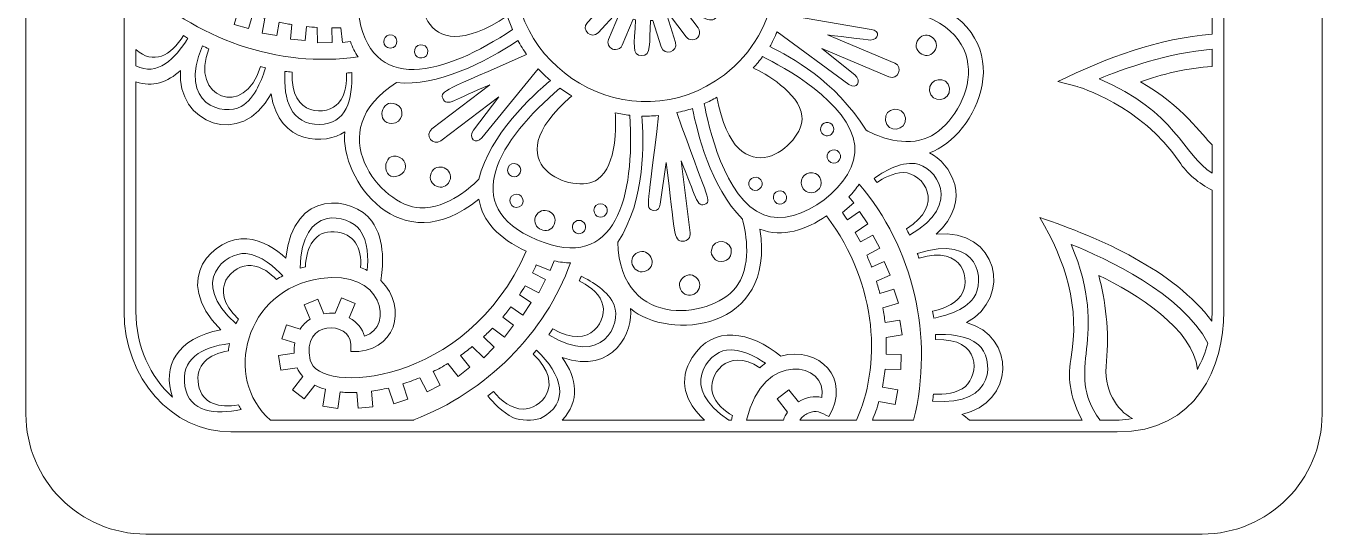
# Model space of a CAD drawing. Header units: inches. Extents: x 186 to 318, y 11 to 493.
# Drawn here: x 186.5 to 317.5, y 10.8 to 62.2 of the extents above; entities that cross this region are included whole.
import ezdxf

# ---------------------------------------------------------------- set-up
doc = ezdxf.new("R2010")
doc.units = ezdxf.units.IN
doc.header["$MEASUREMENT"] = 0
doc.layers.add('_U+0421_U+043B_U+043E_U+0439 1', color=7, linetype='Continuous')

msp = doc.modelspace()

# ---------------------------------------------------------------- linework, layer by layer
at = {"layer": '_U+0421_U+043B_U+043E_U+0439 1', "color": 1, "lineweight": 9, "true_color": 0xff0000}
msp.add_open_spline([(305.39, 493.2), (305.39, 493.2), (198.61, 493.2), (198.61, 493.2), (191.91, 493.2), (186.48, 487.77), (186.48, 481.07), (186.48, 481.07), (186.48, 22.93), (186.48, 22.93), (186.48, 16.23), (191.91, 10.8), (198.61, 10.8), (198.61, 10.8), (305.39, 10.8), (305.39, 10.8), (312.09, 10.8), (317.52, 16.23), (317.52, 22.93), (317.52, 22.93), (317.52, 481.07), (317.52, 481.07), (317.52, 487.77), (312.09, 493.2), (305.39, 493.2)], degree=3, knots=[0, 0, 0, 0, 1, 1, 1, 2, 2, 2, 3, 3, 3, 4, 4, 4, 5, 5, 5, 6, 6, 6, 7, 7, 7, 8, 8, 8, 8], dxfattribs=at)
at = {"layer": '_U+0421_U+043B_U+043E_U+0439 1', "color": 7, "lineweight": 9, "true_color": 0xffffff}
for points, knots in [([(307.6, 470.7), (307.6, 470.7), (307.6, 33.3), (307.6, 33.3), (307.6, 27.75), (304.88, 21.12), (296.82, 21.12), (296.82, 21.12), (207.18, 21.12), (207.18, 21.12), (201.24, 21.12), (196.4, 26.59), (196.4, 33.3), (196.4, 33.3), (196.4, 470.7), (196.4, 470.7), (196.4, 477.41), (201.23, 482.88), (207.18, 482.88), (207.18, 482.88), (296.82, 482.88), (296.82, 482.88), (302.77, 482.88), (307.6, 477.41), (307.6, 470.7)], [0, 0, 0, 0, 1, 1, 1, 2, 2, 2, 3, 3, 3, 4, 4, 4, 5, 5, 5, 6, 6, 6, 7, 7, 7, 8, 8, 8, 8]), ([(236.03, 69.5), (234.46, 57.93), (247.73, 50.11), (257.09, 57.22), (262.87, 61.62), (264, 69.91), (259.6, 75.7), (252.49, 85.05), (237.61, 81.07), (236.03, 69.5)], [0, 0, 0, 0, 1, 1, 1, 2, 2, 2, 3, 3, 3, 3]), ([(248.59, 72.74), (248.5, 72.73), (248.42, 72.71), (248.34, 72.7), (247.66, 74.88), (247.56, 76.22), (246.56, 75.9), (245.56, 75.59), (246.23, 74.44), (246.9, 72.28), (246.82, 72.24), (246.75, 72.19), (246.68, 72.14), (246.68, 72.14), (244.96, 74.4), (244.96, 74.4), (244.36, 75.19), (243.17, 74.28), (243.77, 73.49), (243.77, 73.49), (245.49, 71.23), (245.49, 71.23), (245.43, 71.17), (245.35, 71.12), (245.3, 71.06), (245.3, 71.06), (242.93, 72.58), (242.93, 72.58), (242.1, 73.12), (241.28, 71.86), (242.12, 71.32), (242.12, 71.32), (244.5, 69.78), (244.5, 69.78), (244.47, 69.71), (244.43, 69.63), (244.4, 69.55), (242.03, 70.09), (240.97, 70.61), (240.74, 69.61), (240.51, 68.61), (241.71, 68.62), (244.07, 68.09), (244.07, 68), (244.07, 67.92), (244.06, 67.84), (241.59, 67.52), (240.47, 67.64), (240.6, 66.64), (240.65, 66.23), (241.02, 65.94), (241.44, 65.99), (241.44, 65.99), (244.24, 66.35), (244.24, 66.35), (244.26, 66.26), (244.3, 66.19), (244.32, 66.11), (244.32, 66.11), (241.8, 64.81), (241.8, 64.81), (241.44, 64.62), (241.29, 64.16), (241.48, 63.8), (241.67, 63.42), (242.13, 63.28), (242.49, 63.47), (242.49, 63.47), (245, 64.77), (245, 64.77), (245.01, 64.75), (244.98, 64.79), (245.16, 64.56), (245.16, 64.56), (243.24, 62.49), (243.24, 62.49), (242.57, 61.76), (243.67, 60.74), (244.34, 61.47), (244.34, 61.47), (246.27, 63.55), (246.27, 63.55), (246.34, 63.5), (246.4, 63.45), (246.48, 63.4), (246.48, 63.4), (245.38, 60.8), (245.38, 60.8), (245.22, 60.42), (245.4, 59.98), (245.79, 59.82), (245.88, 59.78), (245.98, 59.76), (246.08, 59.76), (246.37, 59.76), (246.65, 59.93), (246.77, 60.22), (246.77, 60.22), (247.87, 62.84), (247.87, 62.84), (247.95, 62.82), (248.03, 62.8), (248.11, 62.78), (247.99, 60.22), (247.71, 59.16), (248.73, 59.16), (249.73, 59.16), (249.5, 60.36), (249.61, 62.7), (249.7, 62.71), (249.78, 62.71), (249.87, 62.72), (249.87, 62.72), (250.7, 60.03), (250.7, 60.03), (251, 59.09), (252.43, 59.53), (252.14, 60.48), (252.14, 60.48), (251.3, 63.18), (251.3, 63.18), (251.38, 63.21), (251.45, 63.25), (251.53, 63.29), (251.53, 63.29), (253.24, 61.04), (253.24, 61.04), (253.38, 60.85), (253.61, 60.75), (253.84, 60.75), (254.45, 60.75), (254.81, 61.45), (254.43, 61.95), (254.43, 61.95), (252.72, 64.21), (252.72, 64.21), (252.78, 64.27), (252.85, 64.32), (252.9, 64.38), (254.6, 63.29), (255.73, 62.19), (256.31, 63.09), (256.53, 63.43), (256.43, 63.9), (256.08, 64.12), (256.08, 64.12), (253.7, 65.66), (253.7, 65.66), (253.73, 65.74), (253.77, 65.81), (253.8, 65.89), (253.8, 65.89), (256.56, 65.27), (256.56, 65.27), (257.54, 65.04), (257.85, 66.51), (256.89, 66.73), (256.89, 66.73), (254.13, 67.35), (254.13, 67.35), (254.13, 67.44), (254.13, 67.52), (254.14, 67.61), (256.61, 67.92), (257.73, 67.8), (257.6, 68.8), (257.47, 69.8), (256.43, 69.41), (253.96, 69.1), (253.94, 69.18), (253.9, 69.26), (253.88, 69.34), (253.88, 69.34), (256.39, 70.64), (256.39, 70.64), (257.28, 71.09), (256.59, 72.42), (255.71, 71.97), (255.71, 71.97), (253.2, 70.68), (253.2, 70.68), (253.18, 70.7), (253.22, 70.65), (253.04, 70.88), (253.04, 70.88), (254.96, 72.96), (254.96, 72.96), (255.63, 73.68), (254.54, 74.7), (253.86, 73.97), (253.86, 73.97), (251.93, 71.89), (251.93, 71.89), (251.86, 71.94), (251.8, 72), (251.73, 72.04), (251.73, 72.04), (252.82, 74.64), (252.82, 74.64), (253.2, 75.56), (251.82, 76.14), (251.43, 75.22), (251.43, 75.22), (250.33, 72.6), (250.33, 72.6), (250.25, 72.63), (250.17, 72.65), (250.09, 72.66), (250.21, 75.18), (250.51, 76.23), (249.51, 76.28), (248.51, 76.36), (248.71, 75.18), (248.59, 72.74)], [0, 0, 0, 0, 1, 1, 1, 2, 2, 2, 3, 3, 3, 4, 4, 4, 5, 5, 5, 6, 6, 6, 7, 7, 7, 8, 8, 8, 9, 9, 9, 10, 10, 10, 11, 11, 11, 12, 12, 12, 13, 13, 13, 14, 14, 14, 15, 15, 15, 16, 16, 16, 17, 17, 17, 18, 18, 18, 19, 19, 19, 20, 20, 20, 21, 21, 21, 22, 22, 22, 23, 23, 23, 24, 24, 24, 25, 25, 25, 26, 26, 26, 27, 27, 27, 28, 28, 28, 29, 29, 29, 30, 30, 30, 31, 31, 31, 32, 32, 32, 33, 33, 33, 34, 34, 34, 35, 35, 35, 36, 36, 36, 37, 37, 37, 38, 38, 38, 39, 39, 39, 40, 40, 40, 41, 41, 41, 42, 42, 42, 43, 43, 43, 44, 44, 44, 45, 45, 45, 46, 46, 46, 47, 47, 47, 48, 48, 48, 49, 49, 49, 50, 50, 50, 51, 51, 51, 52, 52, 52, 53, 53, 53, 54, 54, 54, 55, 55, 55, 56, 56, 56, 57, 57, 57, 58, 58, 58, 59, 59, 59, 60, 60, 60, 61, 61, 61, 62, 62, 62, 63, 63, 63, 64, 64, 64, 65, 65, 65, 66, 66, 66, 67, 67, 67, 68, 68, 68, 69, 69, 69, 70, 70, 70, 71, 71, 71, 71]), ([(220.07, 63.63), (221.17, 54.99), (228.83, 57.22), (235.67, 61.79), (235.47, 62.24), (235.3, 62.7), (235.15, 63.17), (226.09, 57.08), (225.32, 66.17), (227.62, 67.95), (229.53, 69.42), (233.31, 68.23), (234.43, 67.83), (234.44, 68.31), (234.46, 68.79), (234.51, 69.27), (226.75, 72.04), (218.98, 72.2), (220.07, 63.63)], [0, 0, 0, 0, 1, 1, 1, 2, 2, 2, 3, 3, 3, 4, 4, 4, 5, 5, 5, 6, 6, 6, 6]), ([(306.4, 45.56), (305.04, 46.24), (303.88, 47.22), (303.07, 48.44), (299.2, 54.2), (292.81, 56.01), (292.75, 56.03), (292.75, 56.03), (290.82, 56.55), (290.82, 56.55), (295.68, 58.9), (301.03, 60.93), (306.4, 61.31), (306.4, 61.31), (306.4, 72.63), (306.4, 72.63), (298.85, 65.37), (288.29, 62.73), (278.65, 65.97), (278.34, 65.48), (277.95, 65.06), (277.5, 64.69), (287.4, 60.95), (282.57, 50.92), (277.83, 49.33), (279.92, 48.31), (282.32, 44.55), (278.49, 41.1), (284.79, 41.75), (286.28, 34.69), (281.56, 32.17), (286.64, 30.8), (286.45, 24.04), (281.09, 22.9), (281.36, 22.73), (281.63, 22.54), (281.88, 22.32), (281.88, 22.32), (293.28, 22.32), (293.28, 22.32), (292.17, 24.22), (291.74, 26.39), (292.11, 28.43), (293.09, 33.78), (291.56, 38.42), (289, 42.78), (295.08, 40.76), (302.63, 37.38), (306.36, 32.32), (306.43, 33.23), (306.4, 32.68), (306.4, 45.56)], [0, 0, 0, 0, 1, 1, 1, 2, 2, 2, 3, 3, 3, 4, 4, 4, 5, 5, 5, 6, 6, 6, 7, 7, 7, 8, 8, 8, 9, 9, 9, 10, 10, 10, 11, 11, 11, 12, 12, 12, 13, 13, 13, 14, 14, 14, 15, 15, 15, 16, 16, 16, 17, 17, 17, 17]), ([(220.06, 59.02), (219.76, 59.48), (219.5, 60), (219.29, 60.57), (219.29, 60.57), (218.48, 60.48), (218.48, 60.48), (218.48, 60.48), (218.32, 61.98), (218.32, 61.98), (218.02, 61.96), (217.71, 61.95), (217.42, 61.95), (217.42, 61.95), (217.45, 60.49), (217.45, 60.49), (217.45, 60.49), (215.95, 60.46), (215.95, 60.46), (215.95, 60.46), (215.91, 62.01), (215.91, 62.01), (215.56, 62.03), (215.2, 62.06), (214.85, 62.09), (214.85, 62.09), (214.71, 60.67), (214.71, 60.67), (214.71, 60.67), (213.22, 60.83), (213.22, 60.83), (213.22, 60.83), (213.37, 62.29), (213.37, 62.29), (212.93, 62.36), (212.5, 62.45), (212.08, 62.54), (212.08, 62.54), (211.86, 61.2), (211.86, 61.2), (211.86, 61.2), (210.38, 61.44), (210.38, 61.44), (210.38, 61.44), (210.62, 62.93), (210.62, 62.93), (210.21, 63.05), (209.81, 63.19), (209.41, 63.33), (209.41, 63.33), (208.99, 61.89), (208.99, 61.89), (208.99, 61.89), (207.55, 62.31), (207.55, 62.31), (207.55, 62.31), (208.01, 63.89), (208.01, 63.89), (207.55, 64.09), (207.1, 64.3), (206.66, 64.53), (206.66, 64.53), (206.05, 63.13), (206.05, 63.13), (206.05, 63.13), (204.67, 63.73), (204.67, 63.73), (204.67, 63.73), (205.35, 65.27), (205.35, 65.27), (204.85, 65.57), (204.39, 65.88), (203.94, 66.2), (203.94, 66.2), (203.06, 64.94), (203.06, 64.94), (203.06, 64.94), (201.83, 65.79), (201.83, 65.79), (201.83, 65.79), (202.75, 67.12), (202.75, 67.12), (202.27, 67.52), (201.81, 67.93), (201.39, 68.35), (201.39, 68.35), (200.28, 67.18), (200.28, 67.18), (200.28, 67.18), (199.19, 68.22), (199.19, 68.22), (199.19, 68.22), (200.36, 69.44), (200.36, 69.44), (199.97, 69.89), (199.61, 70.34), (199.29, 70.79), (199.29, 70.79), (197.95, 69.93), (197.95, 69.93), (197.95, 69.93), (197.6, 70.47), (197.6, 70.47), (197.6, 70.47), (197.6, 66.72), (197.6, 66.72), (203.54, 60.78), (212.05, 57.89), (220.06, 59.02)], [0, 0, 0, 0, 1, 1, 1, 2, 2, 2, 3, 3, 3, 4, 4, 4, 5, 5, 5, 6, 6, 6, 7, 7, 7, 8, 8, 8, 9, 9, 9, 10, 10, 10, 11, 11, 11, 12, 12, 12, 13, 13, 13, 14, 14, 14, 15, 15, 15, 16, 16, 16, 17, 17, 17, 18, 18, 18, 19, 19, 19, 20, 20, 20, 21, 21, 21, 22, 22, 22, 23, 23, 23, 24, 24, 24, 25, 25, 25, 26, 26, 26, 27, 27, 27, 28, 28, 28, 29, 29, 29, 30, 30, 30, 31, 31, 31, 32, 32, 32, 33, 33, 33, 34, 34, 34, 35, 35, 35, 36, 36, 36, 36]), ([(277.3, 50.73), (281.2, 51.99), (285.68, 61.13), (275.75, 63.67), (271.72, 62.62), (267.14, 63.71), (263.56, 64.97), (263.47, 64.51), (263.23, 63.75), (263.09, 63.3), (263.09, 63.3), (271.94, 61.81), (271.94, 61.81), (272.87, 61.7), (272.76, 60.73), (271.83, 60.73), (271.76, 60.73), (267.59, 61.24), (267.52, 61.25), (267.52, 61.25), (274.31, 58.4), (274.31, 58.4), (275.22, 58.02), (274.65, 56.63), (273.73, 57.02), (273.73, 57.02), (266.94, 59.87), (266.94, 59.87), (266.94, 59.87), (270.27, 57.22), (270.27, 57.22), (271.04, 56.61), (270.47, 55.63), (269.69, 56.25), (269.69, 56.25), (262.42, 61.55), (262.42, 61.55), (262.23, 61.13), (261.92, 60.46), (261.69, 60.06), (263.83, 59), (268.22, 56.72), (271.43, 51.61), (272.17, 51.21), (274.82, 49.93), (277.3, 50.73)], [0, 0, 0, 0, 1, 1, 1, 2, 2, 2, 3, 3, 3, 4, 4, 4, 5, 5, 5, 6, 6, 6, 7, 7, 7, 8, 8, 8, 9, 9, 9, 10, 10, 10, 11, 11, 11, 12, 12, 12, 13, 13, 13, 14, 14, 14, 15, 15, 15, 15]), ([(278.31, 59.57), (279.13, 60.64), (277.53, 61.88), (276.71, 60.82), (275.88, 59.75), (277.5, 58.52), (278.31, 59.57)], [0, 0, 0, 0, 1, 1, 1, 2, 2, 2, 2]), ([(202.4, 61.18), (201.16, 59.14), (199.34, 58.18), (197.6, 59.78), (197.6, 59.78), (197.6, 58.12), (197.6, 58.12), (199.75, 57.01), (201.62, 58.86), (202.84, 60.91), (202.69, 61), (202.55, 61.09), (202.4, 61.18)], [0, 0, 0, 0, 1, 1, 1, 2, 2, 2, 3, 3, 3, 4, 4, 4, 4]), ([(226.32, 43.77), (229.16, 43.64), (231.68, 46.06), (232.28, 46.68), (233.36, 51.2), (237.74, 55.13), (239.5, 56.64), (239.15, 56.95), (238.6, 57.46), (238.28, 57.81), (238.28, 57.81), (232.58, 50.86), (232.58, 50.86), (231.99, 50.08), (231.13, 50.81), (231.73, 51.61), (231.73, 51.61), (234.29, 55), (234.29, 55), (234.29, 55), (228.43, 50.55), (228.43, 50.55), (227.64, 49.94), (226.73, 51.14), (227.52, 51.74), (227.52, 51.74), (233.38, 56.19), (233.38, 56.19), (229.85, 54.81), (229, 53.84), (228.62, 54.85), (228.34, 55.6), (228.83, 55.6), (237.1, 59.27), (236.83, 59.65), (236.45, 60.27), (236.22, 60.67), (232.9, 58.48), (228.06, 56.02), (223.96, 56.43), (216.12, 51.57), (222.35, 43.92), (226.32, 43.77)], [0, 0, 0, 0, 1, 1, 1, 2, 2, 2, 3, 3, 3, 4, 4, 4, 5, 5, 5, 6, 6, 6, 7, 7, 7, 8, 8, 8, 9, 9, 9, 10, 10, 10, 11, 11, 11, 12, 12, 12, 13, 13, 13, 14, 14, 14, 14]), ([(223.32, 59.91), (224.27, 59.91), (224.17, 61.39), (223.24, 61.25), (222.41, 61.14), (222.49, 59.91), (223.32, 59.91)], [0, 0, 0, 0, 1, 1, 1, 2, 2, 2, 2]), ([(227.11, 59.66), (226.99, 60.54), (225.66, 60.37), (225.77, 59.49), (225.88, 58.61), (227.22, 58.78), (227.11, 59.66)], [0, 0, 0, 0, 1, 1, 1, 2, 2, 2, 2]), ([(204.98, 59.85), (204.76, 59.95), (204.53, 60.04), (204.32, 60.14), (201.78, 54.18), (206.51, 53.01), (208.24, 54.01), (209.68, 54.84), (210.41, 56.94), (210.69, 57.93), (210.52, 57.97), (210.35, 58.02), (210.19, 58.06), (208.65, 52.69), (202.96, 54.94), (204.98, 59.85)], [0, 0, 0, 0, 1, 1, 1, 2, 2, 2, 3, 3, 3, 4, 4, 4, 5, 5, 5, 5]), ([(261.07, 43.05), (264.62, 41.6), (270.72, 46.25), (270.28, 50.06), (269.78, 54.41), (262.94, 58.08), (260.96, 59.06), (260.67, 58.66), (260.35, 58.28), (260.02, 57.91), (261.11, 57.38), (264.65, 55.46), (264.94, 53.03), (265.27, 50.13), (258.26, 44.35), (256.34, 54.96), (255.92, 54.72), (255.5, 54.49), (255.06, 54.3), (255.45, 52.18), (257.08, 44.69), (261.07, 43.05)], [0, 0, 0, 0, 1, 1, 1, 2, 2, 2, 3, 3, 3, 4, 4, 4, 5, 5, 5, 6, 6, 6, 7, 7, 7, 7]), ([(299.17, 56.5), (301.19, 57.25), (304.01, 57.92), (306.4, 58.06), (306.4, 58.06), (306.4, 59.8), (306.4, 59.8), (301.99, 59.46), (297.38, 57.81), (294.97, 56.81), (302.79, 53.51), (303.46, 49.12), (306.4, 47.26), (306.4, 47.26), (306.4, 50.13), (306.4, 50.13), (305.4, 51.12), (303.46, 54.04), (299.17, 56.5)], [0, 0, 0, 0, 1, 1, 1, 2, 2, 2, 3, 3, 3, 4, 4, 4, 5, 5, 5, 6, 6, 6, 6]), ([(206.19, 31.44), (200.98, 36.65), (205.6, 40.86), (208.81, 40.65), (210.38, 40.53), (211.78, 39.57), (212.77, 38.68), (213.47, 45.82), (219.59, 44.95), (221.44, 42.44), (222.9, 40.48), (222.54, 37.51), (222.36, 36.44), (225.17, 33.59), (223.84, 29.06), (219.34, 29.25), (219.34, 29.25), (219.33, 29.96), (219.33, 29.96), (219.3, 32.37), (214.26, 32.5), (215.22, 28.38), (216.04, 24.81), (231.05, 25.68), (237.06, 39.38), (234.26, 40.67), (232.65, 42.43), (232.27, 44.64), (224.32, 38.12), (218.21, 46.71), (218.72, 51.44), (216.82, 50.15), (212.06, 50.03), (211.26, 55.3), (208.33, 49.66), (201.63, 52.35), (202.12, 57.65), (200.8, 56.48), (199.28, 55.93), (197.6, 56.49), (197.6, 56.49), (197.6, 33.3), (197.6, 33.3), (197.6, 29.79), (199.05, 26.66), (201.3, 24.65), (200.25, 27.75), (201.72, 30.61), (206.19, 31.44)], [0, 0, 0, 0, 1, 1, 1, 2, 2, 2, 3, 3, 3, 4, 4, 4, 5, 5, 5, 6, 6, 6, 7, 7, 7, 8, 8, 8, 9, 9, 9, 10, 10, 10, 11, 11, 11, 12, 12, 12, 13, 13, 13, 14, 14, 14, 15, 15, 15, 16, 16, 16, 16]), ([(218.09, 54.36), (216.98, 53.07), (213.17, 52.88), (213.39, 57.49), (213.15, 57.51), (212.91, 57.53), (212.67, 57.56), (212.48, 54.69), (213.27, 52.19), (216.16, 52.2), (218.84, 52.2), (219.55, 54.75), (219.42, 57.44), (219.25, 57.42), (219.08, 57.41), (218.9, 57.39), (218.93, 56.59), (218.85, 55.23), (218.09, 54.36)], [0, 0, 0, 0, 1, 1, 1, 2, 2, 2, 3, 3, 3, 4, 4, 4, 5, 5, 5, 6, 6, 6, 6]), ([(279.85, 55.85), (279.68, 57.19), (277.66, 56.9), (277.83, 55.59), (278, 54.3), (280.02, 54.5), (279.85, 55.85)], [0, 0, 0, 0, 1, 1, 1, 2, 2, 2, 2]), ([(247.53, 53.12), (247.03, 53.18), (246.55, 53.26), (246.06, 53.37), (246.15, 52.17), (246.26, 48.12), (244.3, 46.66), (241.99, 44.94), (233.43, 48.1), (241.68, 55.08), (241.27, 55.32), (240.86, 55.58), (240.47, 55.86), (234.33, 50.66), (230.06, 43.92), (238.13, 40.54), (246.2, 37.15), (248.05, 44.99), (247.53, 53.12)], [0, 0, 0, 0, 1, 1, 1, 2, 2, 2, 3, 3, 3, 4, 4, 4, 5, 5, 5, 6, 6, 6, 6]), ([(223.48, 52.3), (224.58, 52.3), (224.9, 53.83), (223.88, 54.25), (222.39, 54.87), (221.83, 52.3), (223.48, 52.3)], [0, 0, 0, 0, 1, 1, 1, 2, 2, 2, 2]), ([(246.31, 40.31), (246.59, 31.1), (256.33, 32.64), (258.46, 36.02), (259.96, 38.39), (259.16, 41.75), (258.92, 42.61), (255.69, 45.88), (254.31, 51.5), (253.88, 53.81), (253.43, 53.67), (252.73, 53.49), (252.28, 53.39), (255.25, 45.06), (255.77, 44.5), (255.22, 44.18), (254.28, 43.63), (254.18, 45.07), (252.71, 48.53), (252.71, 48.53), (253.64, 41.23), (253.64, 41.23), (253.7, 40.79), (253.35, 40.39), (252.9, 40.39), (251.9, 40.39), (252.12, 41.27), (251.22, 48.34), (251.22, 48.34), (250.59, 44.14), (250.59, 44.14), (250.54, 43.75), (250.4, 43.45), (249.96, 43.51), (248.94, 43.66), (249.48, 44.04), (250.42, 53.1), (249.76, 53.04), (249.2, 53.04), (248.76, 53.04), (248.91, 50.64), (249.19, 44.54), (246.31, 40.31)], [0, 0, 0, 0, 1, 1, 1, 2, 2, 2, 3, 3, 3, 4, 4, 4, 5, 5, 5, 6, 6, 6, 7, 7, 7, 8, 8, 8, 9, 9, 9, 10, 10, 10, 11, 11, 11, 12, 12, 12, 13, 13, 13, 14, 14, 14, 14]), ([(273.38, 52.61), (273.54, 51.28), (275.56, 51.53), (275.39, 52.86), (275.22, 54.21), (273.21, 53.93), (273.38, 52.61)], [0, 0, 0, 0, 1, 1, 1, 2, 2, 2, 2]), ([(267.89, 51.19), (268.37, 51.55), (268.17, 52.31), (267.58, 52.39), (266.99, 52.47), (266.59, 51.79), (266.95, 51.32), (267.17, 51.02), (267.6, 50.97), (267.89, 51.19)], [0, 0, 0, 0, 1, 1, 1, 2, 2, 2, 3, 3, 3, 3]), ([(267.63, 48.56), (268.17, 47.85), (269.24, 48.67), (268.7, 49.37), (268.7, 49.37), (268.7, 49.38), (268.7, 49.38), (268.17, 50.08), (267.09, 49.27), (267.63, 48.56)], [0, 0, 0, 0, 1, 1, 1, 2, 2, 2, 3, 3, 3, 3]), ([(224.22, 47.03), (225.05, 47.37), (225.06, 48.55), (224.23, 48.9), (222.47, 49.64), (222.32, 46.25), (224.22, 47.03)], [0, 0, 0, 0, 1, 1, 1, 2, 2, 2, 2]), ([(229.32, 46.49), (229.83, 47.72), (227.96, 48.51), (227.44, 47.27), (226.93, 46.04), (228.8, 45.25), (229.32, 46.49)], [0, 0, 0, 0, 1, 1, 1, 2, 2, 2, 2]), ([(236.46, 47.32), (236.8, 48.14), (235.56, 48.66), (235.22, 47.84), (234.87, 47.01), (236.12, 46.51), (236.46, 47.32)], [0, 0, 0, 0, 1, 1, 1, 2, 2, 2, 2]), ([(259.71, 45.8), (259.71, 45.8), (259.71, 45.8), (259.71, 45.8), (260.25, 45.09), (261.32, 45.91), (260.78, 46.61), (260.24, 47.32), (259.17, 46.51), (259.71, 45.8)], [0, 0, 0, 0, 1, 1, 1, 2, 2, 2, 3, 3, 3, 3]), ([(266.49, 45.51), (267.2, 46.05), (266.9, 47.2), (266.01, 47.32), (265.11, 47.44), (264.52, 46.42), (265.06, 45.7), (265.4, 45.25), (266.04, 45.17), (266.49, 45.51)], [0, 0, 0, 0, 1, 1, 1, 2, 2, 2, 3, 3, 3, 3]), ([(275.49, 41.66), (275.59, 41.44), (275.71, 41.23), (275.81, 41.01), (281.4, 44.2), (278.36, 47.98), (276.39, 48.24), (274.84, 48.44), (273.1, 47.37), (272.22, 46.73), (272.32, 46.6), (272.42, 46.46), (272.53, 46.32), (273.13, 46.74), (274.14, 47.33), (275.18, 47.33), (277.26, 47.33), (279.46, 44.02), (275.49, 41.66)], [0, 0, 0, 0, 1, 1, 1, 2, 2, 2, 3, 3, 3, 4, 4, 4, 5, 5, 5, 6, 6, 6, 6]), ([(263.25, 45.23), (262.71, 45.94), (261.64, 45.12), (262.18, 44.42), (262.72, 43.71), (263.79, 44.52), (263.25, 45.23)], [0, 0, 0, 0, 1, 1, 1, 2, 2, 2, 2]), ([(270.72, 46.17), (270.43, 45.74), (270.09, 45.3), (269.68, 44.88), (269.68, 44.88), (270.19, 44.26), (270.19, 44.26), (270.19, 44.26), (269.02, 43.31), (269.02, 43.31), (269.2, 43.06), (269.36, 42.81), (269.53, 42.55), (269.53, 42.55), (270.75, 43.4), (270.75, 43.4), (270.75, 43.4), (271.6, 42.17), (271.6, 42.17), (271.6, 42.17), (270.32, 41.28), (270.32, 41.28), (270.5, 40.97), (270.67, 40.66), (270.84, 40.35), (270.84, 40.35), (272.1, 41.01), (272.1, 41.01), (272.1, 41.01), (272.8, 39.68), (272.8, 39.68), (272.8, 39.68), (271.48, 38.99), (271.48, 38.99), (271.66, 38.59), (271.83, 38.18), (271.98, 37.78), (271.98, 37.78), (273.24, 38.34), (273.24, 38.34), (273.24, 38.34), (273.85, 36.97), (273.85, 36.97), (273.85, 36.97), (272.46, 36.35), (272.46, 36.35), (272.59, 35.94), (272.71, 35.53), (272.81, 35.12), (272.81, 35.12), (274.24, 35.56), (274.24, 35.56), (274.24, 35.56), (274.68, 34.13), (274.68, 34.13), (274.68, 34.13), (273.12, 33.65), (273.12, 33.65), (273.21, 33.15), (273.28, 32.66), (273.34, 32.17), (273.34, 32.17), (274.83, 32.43), (274.83, 32.43), (274.83, 32.43), (275.08, 30.95), (275.08, 30.95), (275.08, 30.95), (273.45, 30.67), (273.45, 30.67), (273.47, 30.09), (273.47, 29.53), (273.45, 28.97), (273.45, 28.97), (274.96, 28.94), (274.96, 28.94), (274.96, 28.94), (274.93, 27.44), (274.93, 27.44), (274.93, 27.44), (273.34, 27.47), (273.34, 27.47), (273.28, 26.85), (273.18, 26.25), (273.07, 25.66), (273.07, 25.66), (274.62, 25.37), (274.62, 25.37), (274.62, 25.37), (274.35, 23.9), (274.35, 23.9), (274.35, 23.9), (272.72, 24.2), (272.72, 24.2), (272.53, 23.54), (272.31, 22.92), (272.06, 22.32), (272.06, 22.32), (276.23, 22.32), (276.23, 22.32), (278.32, 30.67), (276.17, 39.85), (270.72, 46.17)], [0, 0, 0, 0, 1, 1, 1, 2, 2, 2, 3, 3, 3, 4, 4, 4, 5, 5, 5, 6, 6, 6, 7, 7, 7, 8, 8, 8, 9, 9, 9, 10, 10, 10, 11, 11, 11, 12, 12, 12, 13, 13, 13, 14, 14, 14, 15, 15, 15, 16, 16, 16, 17, 17, 17, 18, 18, 18, 19, 19, 19, 20, 20, 20, 21, 21, 21, 22, 22, 22, 23, 23, 23, 24, 24, 24, 25, 25, 25, 26, 26, 26, 27, 27, 27, 28, 28, 28, 29, 29, 29, 30, 30, 30, 31, 31, 31, 32, 32, 32, 33, 33, 33, 34, 34, 34, 34]), ([(235.82, 45.1), (235.01, 44.77), (235.5, 43.52), (236.33, 43.86), (237.15, 44.19), (236.65, 45.43), (235.82, 45.1)], [0, 0, 0, 0, 1, 1, 1, 2, 2, 2, 2]), ([(243.96, 43.26), (244.18, 42.7), (244.97, 42.7), (245.2, 43.25), (245.2, 43.25), (245.2, 43.25), (245.2, 43.25), (245.27, 43.42), (245.27, 43.6), (245.2, 43.77), (244.86, 44.58), (243.62, 44.08), (243.96, 43.26)], [0, 0, 0, 0, 1, 1, 1, 2, 2, 2, 3, 3, 3, 4, 4, 4, 4]), ([(220.31, 37.73), (220.54, 37.64), (220.77, 37.56), (220.98, 37.45), (221.1, 38.59), (221.1, 40.38), (220.23, 41.55), (219.09, 43.1), (214.32, 44.27), (214.21, 37.66), (214.38, 37.72), (214.56, 37.77), (214.73, 37.82), (214.83, 39.81), (215.67, 41.49), (217.66, 41.35), (219.68, 41.22), (220.47, 39.72), (220.31, 37.73)], [0, 0, 0, 0, 1, 1, 1, 2, 2, 2, 3, 3, 3, 4, 4, 4, 5, 5, 5, 6, 6, 6, 6]), ([(238.01, 42.89), (237.5, 41.66), (239.37, 40.86), (239.89, 42.1), (240.41, 43.34), (238.54, 44.13), (238.01, 42.89)], [0, 0, 0, 0, 1, 1, 1, 2, 2, 2, 2]), ([(267.41, 42.96), (265.34, 41.55), (263.03, 40.73), (260.68, 41.61), (262.37, 31.29), (251.43, 30.28), (247.59, 33.61), (247.94, 31.4), (245.94, 26.83), (240.71, 28.65), (242.21, 26.49), (242.51, 24.24), (240.7, 22.32), (240.7, 22.32), (255.09, 22.32), (255.09, 22.32), (253.09, 24.12), (252.39, 26.36), (253.84, 28.64), (255.99, 32.01), (259.7, 31.28), (262.8, 28.78), (266.65, 29.86), (269.97, 26.51), (267.64, 22.67), (266.85, 23.09), (266.4, 23.41), (265.55, 23.02), (265.22, 22.87), (264.95, 22.62), (264.73, 22.32), (264.73, 22.32), (270.44, 22.32), (270.44, 22.32), (272.86, 27.56), (272.8, 35.83), (267.41, 42.96)], [0, 0, 0, 0, 1, 1, 1, 2, 2, 2, 3, 3, 3, 4, 4, 4, 5, 5, 5, 6, 6, 6, 7, 7, 7, 8, 8, 8, 9, 9, 9, 10, 10, 10, 11, 11, 11, 12, 12, 12, 12]), ([(241.77, 42.09), (241.59, 41.65), (241.91, 41.16), (242.39, 41.16), (242.87, 41.16), (243.2, 41.65), (243.01, 42.09), (242.79, 42.64), (242, 42.64), (241.77, 42.09)], [0, 0, 0, 0, 1, 1, 1, 2, 2, 2, 3, 3, 3, 3]), ([(257.79, 39.22), (257.98, 40.55), (255.96, 40.82), (255.78, 39.49), (255.74, 39.22), (255.82, 38.96), (255.98, 38.74), (256.52, 38.02), (257.67, 38.32), (257.79, 39.22)], [0, 0, 0, 0, 1, 1, 1, 2, 2, 2, 3, 3, 3, 3]), ([(281, 34.88), (280.29, 33.89), (278.93, 33.49), (278.14, 33.34), (278.18, 33.1), (278.22, 32.87), (278.26, 32.63), (279.32, 32.82), (281.36, 33.35), (282.31, 34.7), (283.46, 36.33), (282.97, 41.22), (276.6, 39.16), (276.66, 39), (276.71, 38.83), (276.77, 38.67), (281.34, 40.11), (282.04, 36.35), (281, 34.88)], [0, 0, 0, 0, 1, 1, 1, 2, 2, 2, 3, 3, 3, 4, 4, 4, 5, 5, 5, 6, 6, 6, 6]), ([(249.38, 37.52), (250.45, 38.34), (249.21, 39.95), (248.15, 39.14), (247.08, 38.33), (248.31, 36.71), (249.38, 37.52)], [0, 0, 0, 0, 1, 1, 1, 2, 2, 2, 2]), ([(305.98, 30.11), (303.33, 35.12), (295.62, 38.68), (292.15, 40.08), (296.23, 30.4), (291.27, 27.47), (295.05, 22.35), (295.05, 22.35), (295.01, 22.32), (295.01, 22.32), (296.91, 22.32), (297.31, 22.28), (298.35, 22.48), (296.77, 23.29), (295.39, 25.32), (295.72, 28.28), (296.03, 31.12), (295.62, 34.53), (294.94, 36.93), (298.63, 35.23), (304.57, 31.48), (304.91, 27.44), (305.36, 28.27), (305.73, 29.16), (305.98, 30.11)], [0, 0, 0, 0, 1, 1, 1, 2, 2, 2, 3, 3, 3, 4, 4, 4, 5, 5, 5, 6, 6, 6, 7, 7, 7, 8, 8, 8, 8]), ([(209.24, 37.95), (210.32, 37.87), (211.25, 37.1), (211.81, 36.53), (212.01, 36.66), (212.22, 36.78), (212.44, 36.9), (211.68, 37.73), (210.24, 39.04), (208.7, 39.15), (206.73, 39.28), (202.82, 36.39), (207.72, 32.05), (207.8, 32.21), (207.89, 32.37), (207.97, 32.53), (204.65, 35.66), (207.48, 38.06), (209.24, 37.95)], [0, 0, 0, 0, 1, 1, 1, 2, 2, 2, 3, 3, 3, 4, 4, 4, 5, 5, 5, 6, 6, 6, 6]), ([(225.7, 22.32), (225.7, 22.32), (225.69, 22.35), (225.69, 22.35), (233.02, 25.11), (239, 31.13), (241.53, 38.21), (241, 38.22), (240.45, 38.29), (239.87, 38.41), (239.87, 38.41), (239.49, 37.44), (239.49, 37.44), (239.49, 37.44), (238.08, 38), (238.08, 38), (237.95, 37.73), (237.82, 37.45), (237.68, 37.19), (237.68, 37.19), (239, 36.53), (239, 36.53), (239, 36.53), (238.33, 35.19), (238.33, 35.19), (238.33, 35.19), (236.94, 35.88), (236.94, 35.88), (236.76, 35.57), (236.56, 35.28), (236.37, 34.98), (236.37, 34.98), (237.56, 34.19), (237.56, 34.19), (237.56, 34.19), (236.73, 32.94), (236.73, 32.94), (236.73, 32.94), (235.51, 33.75), (235.51, 33.75), (235.24, 33.4), (234.96, 33.06), (234.68, 32.73), (234.68, 32.73), (235.77, 31.91), (235.77, 31.91), (235.77, 31.91), (234.87, 30.71), (234.87, 30.71), (234.87, 30.71), (233.66, 31.62), (233.66, 31.62), (233.36, 31.32), (233.05, 31.01), (232.74, 30.73), (232.74, 30.73), (233.82, 29.69), (233.82, 29.69), (233.82, 29.69), (232.78, 28.61), (232.78, 28.61), (232.78, 28.61), (231.6, 29.75), (231.6, 29.75), (231.21, 29.43), (230.81, 29.13), (230.41, 28.85), (230.41, 28.85), (231.36, 27.66), (231.36, 27.66), (231.36, 27.66), (230.19, 26.72), (230.19, 26.72), (230.19, 26.72), (229.14, 28.04), (229.14, 28.04), (228.64, 27.74), (228.15, 27.47), (227.65, 27.22), (227.65, 27.22), (228.36, 25.86), (228.36, 25.86), (228.36, 25.86), (227.04, 25.17), (227.04, 25.17), (227.04, 25.17), (226.29, 26.6), (226.29, 26.6), (225.71, 26.36), (225.14, 26.14), (224.57, 25.97), (224.57, 25.97), (225.08, 24.44), (225.08, 24.44), (225.08, 24.44), (223.66, 23.96), (223.66, 23.96), (223.66, 23.96), (223.12, 25.56), (223.12, 25.56), (222.54, 25.43), (221.98, 25.33), (221.43, 25.25), (221.43, 25.25), (221.56, 23.65), (221.56, 23.65), (221.56, 23.65), (220.07, 23.53), (220.07, 23.53), (220.07, 23.53), (219.94, 25.11), (219.94, 25.11), (218.94, 25.07), (218.72, 25.11), (218.24, 25.16), (218.24, 25.16), (218, 23.5), (218, 23.5), (218, 23.5), (216.51, 23.72), (216.51, 23.72), (216.51, 23.72), (216.76, 25.43), (216.76, 25.43), (216.37, 25.54), (216.02, 25.68), (215.7, 25.84), (215.7, 25.84), (214.61, 24.46), (214.61, 24.46), (214.61, 24.46), (213.44, 25.39), (213.44, 25.39), (213.44, 25.39), (214.48, 26.72), (214.48, 26.72), (214.23, 26.99), (214.04, 27.29), (213.9, 27.61), (213.9, 27.61), (212.24, 27.36), (212.24, 27.36), (212.24, 27.36), (212.01, 28.84), (212.01, 28.84), (212.01, 28.84), (213.6, 29.09), (213.6, 29.09), (213.58, 29.46), (213.61, 29.8), (213.66, 30.12), (213.66, 30.12), (212.35, 30.53), (212.35, 30.53), (212.35, 30.53), (212.81, 31.96), (212.81, 31.96), (212.81, 31.96), (214.2, 31.52), (214.2, 31.52), (214.47, 31.93), (214.82, 32.26), (215.2, 32.51), (215.2, 32.51), (214.6, 33.97), (214.6, 33.97), (214.6, 33.97), (215.99, 34.55), (215.99, 34.55), (215.99, 34.55), (216.6, 33.06), (216.6, 33.06), (216.99, 33.13), (217.37, 33.15), (217.74, 33.12), (217.74, 33.12), (218.4, 34.68), (218.4, 34.68), (218.4, 34.68), (219.78, 34.1), (219.78, 34.1), (219.78, 34.1), (219.17, 32.66), (219.17, 32.66), (220.03, 32.17), (220.49, 31.56), (220.71, 30.8), (223.78, 31.78), (222.54, 37.6), (216.25, 36.64), (208.6, 35.48), (206.34, 26.53), (211.2, 22.32), (211.2, 22.32), (225.7, 22.32), (225.7, 22.32), (225.7, 22.32), (225.7, 22.32), (225.7, 22.32)], [0, 0, 0, 0, 1, 1, 1, 2, 2, 2, 3, 3, 3, 4, 4, 4, 5, 5, 5, 6, 6, 6, 7, 7, 7, 8, 8, 8, 9, 9, 9, 10, 10, 10, 11, 11, 11, 12, 12, 12, 13, 13, 13, 14, 14, 14, 15, 15, 15, 16, 16, 16, 17, 17, 17, 18, 18, 18, 19, 19, 19, 20, 20, 20, 21, 21, 21, 22, 22, 22, 23, 23, 23, 24, 24, 24, 25, 25, 25, 26, 26, 26, 27, 27, 27, 28, 28, 28, 29, 29, 29, 30, 30, 30, 31, 31, 31, 32, 32, 32, 33, 33, 33, 34, 34, 34, 35, 35, 35, 36, 36, 36, 37, 37, 37, 38, 38, 38, 39, 39, 39, 40, 40, 40, 41, 41, 41, 42, 42, 42, 43, 43, 43, 44, 44, 44, 45, 45, 45, 46, 46, 46, 47, 47, 47, 48, 48, 48, 49, 49, 49, 50, 50, 50, 51, 51, 51, 52, 52, 52, 53, 53, 53, 54, 54, 54, 55, 55, 55, 56, 56, 56, 57, 57, 57, 58, 58, 58, 59, 59, 59, 60, 60, 60, 61, 61, 61, 62, 62, 62, 63, 63, 63, 64, 64, 64, 65, 65, 65, 66, 66, 66, 66]), ([(239.74, 31.55), (239.6, 31.35), (239.48, 31.15), (239.33, 30.95), (244.84, 27.58), (246.69, 32.07), (245.96, 33.92), (245.42, 35.3), (243.72, 36.34), (242.62, 36.86), (242.56, 36.7), (242.48, 36.54), (242.41, 36.38), (243.14, 36.03), (244.3, 35.32), (244.72, 34.25), (245.39, 32.54), (243.64, 29.25), (239.74, 31.55)], [0, 0, 0, 0, 1, 1, 1, 2, 2, 2, 3, 3, 3, 4, 4, 4, 5, 5, 5, 6, 6, 6, 6]), ([(254.38, 36.58), (253.57, 37.65), (251.96, 36.42), (252.77, 35.35), (253.58, 34.28), (255.2, 35.51), (254.38, 36.58)], [0, 0, 0, 0, 1, 1, 1, 2, 2, 2, 2]), ([(282.78, 29.94), (281.65, 30.91), (279.64, 31.03), (278.43, 30.97), (278.44, 30.8), (278.44, 30.63), (278.45, 30.45), (283.12, 30.63), (282.82, 26.88), (281.47, 25.73), (280.63, 25.02), (279.33, 24.87), (278.24, 24.94), (278.21, 24.71), (278.18, 24.47), (278.15, 24.23), (284.7, 23.7), (284.32, 28.61), (282.78, 29.94)], [0, 0, 0, 0, 1, 1, 1, 2, 2, 2, 3, 3, 3, 4, 4, 4, 5, 5, 5, 6, 6, 6, 6]), ([(208.24, 23.39), (208.14, 23.54), (208.06, 23.7), (207.97, 23.86), (206.04, 23.52), (204.27, 23.94), (203.93, 25.89), (203.57, 27.9), (204.95, 28.99), (206.95, 29.32), (206.97, 29.56), (207.01, 29.81), (207.05, 30.05), (204.25, 29.7), (202.07, 28.49), (202.56, 25.72), (203.02, 23.09), (205.63, 22.83), (208.24, 23.39)], [0, 0, 0, 0, 1, 1, 1, 2, 2, 2, 3, 3, 3, 4, 4, 4, 5, 5, 5, 6, 6, 6, 6]), ([(238.1, 29.38), (237.99, 29.24), (237.86, 29.12), (237.75, 28.99), (241.16, 25.75), (238.4, 23.43), (236.75, 23.43), (235.58, 23.43), (234.5, 24.3), (233.75, 25.21), (233.56, 25.06), (233.37, 24.9), (233.18, 24.76), (233.69, 24.14), (234.63, 23.12), (235.77, 22.56), (236.54, 22.27), (237.71, 22.22), (238.49, 22.48), (241.54, 24), (240.71, 26.94), (238.1, 29.38)], [0, 0, 0, 0, 1, 1, 1, 2, 2, 2, 3, 3, 3, 4, 4, 4, 5, 5, 5, 6, 6, 6, 7, 7, 7, 7]), ([(260.68, 27.61), (260.87, 27.76), (261.05, 27.93), (261.24, 28.06), (260.3, 28.71), (258.73, 29.58), (257.3, 29.39), (255.41, 29.13), (252.44, 25.56), (257.56, 22.32), (257.56, 22.32), (257.81, 22.32), (257.81, 22.32), (257.84, 22.47), (257.86, 22.62), (257.9, 22.77), (257.2, 23.2), (256.2, 23.98), (255.89, 25.04), (255.38, 26.75), (257.36, 29.8), (260.68, 27.61)], [0, 0, 0, 0, 1, 1, 1, 2, 2, 2, 3, 3, 3, 4, 4, 4, 5, 5, 5, 6, 6, 6, 7, 7, 7, 7]), ([(264.57, 24.16), (265.41, 24.68), (266.17, 24.78), (266.94, 24.61), (267.63, 28.12), (260.97, 29.52), (259.34, 22.32), (259.34, 22.32), (263.06, 22.32), (263.06, 22.32), (263.17, 22.61), (263.31, 22.88), (263.48, 23.13), (263.48, 23.13), (262.43, 24.47), (262.43, 24.47), (262.43, 24.47), (263.61, 25.39), (263.61, 25.39), (263.61, 25.39), (264.57, 24.16), (264.57, 24.16)], [0, 0, 0, 0, 1, 1, 1, 2, 2, 2, 3, 3, 3, 4, 4, 4, 5, 5, 5, 6, 6, 6, 7, 7, 7, 7])]:
    msp.add_open_spline(points, degree=3, knots=knots, dxfattribs=at)

doc.saveas('drawing.dxf')
